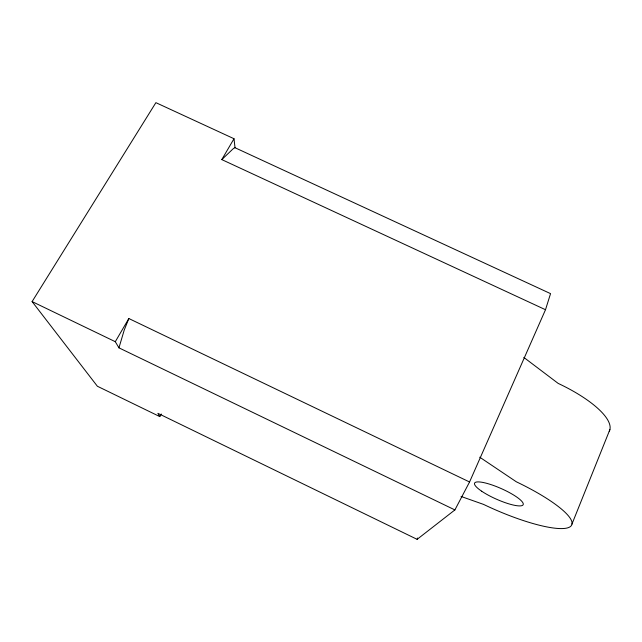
<?xml version="1.0" encoding="UTF-8"?>
<svg xmlns="http://www.w3.org/2000/svg" width="642" height="642" viewBox="0 0 642 642"><rect width="100%" height="100%" fill="white"/><g stroke="black" fill="none" stroke-linecap="round" stroke-linejoin="round"><path stroke-width="0.96" d="M454.897 509.925L118.947 347.844L124.235 330.044L128.841 318.528L469.559 481.99L454.897 509.925L417.123 539.344L157.852 413.304L159.826 416.61L161.27 414.01M545.499 309.725L550.555 293.635L235.028 147.732L233.463 148.479L221.795 159.593L545.499 309.725L469.559 481.99M417.123 539.344L417.573 538.004M571.958 524.081L609.9 429.578M118.947 347.844L115.295 341.696L128.841 318.528M221.795 159.593L234.001 138.728L155.886 102.656L32.1 301.588L97.375 386.243L159.826 416.61M461.052 496.451L483.578 504.411A78.091 17.133 23.9 0 0 570.136 526.753A78.091 17.133 23.9 0 0 516.312 481.781L479.726 457.192M32.1 301.588L115.295 341.696M523.824 357.425L558.171 383.402A75.724 24.067 22.7 0 1 609.258 431.288M234.001 138.728L235.028 147.732M481.693 491.218A26.579 5.818 23.9 0 0 522.46 505.398A26.579 5.818 23.9 0 0 492.414 485.095A26.579 5.818 23.9 0 0 481.693 491.218"/></g></svg>
